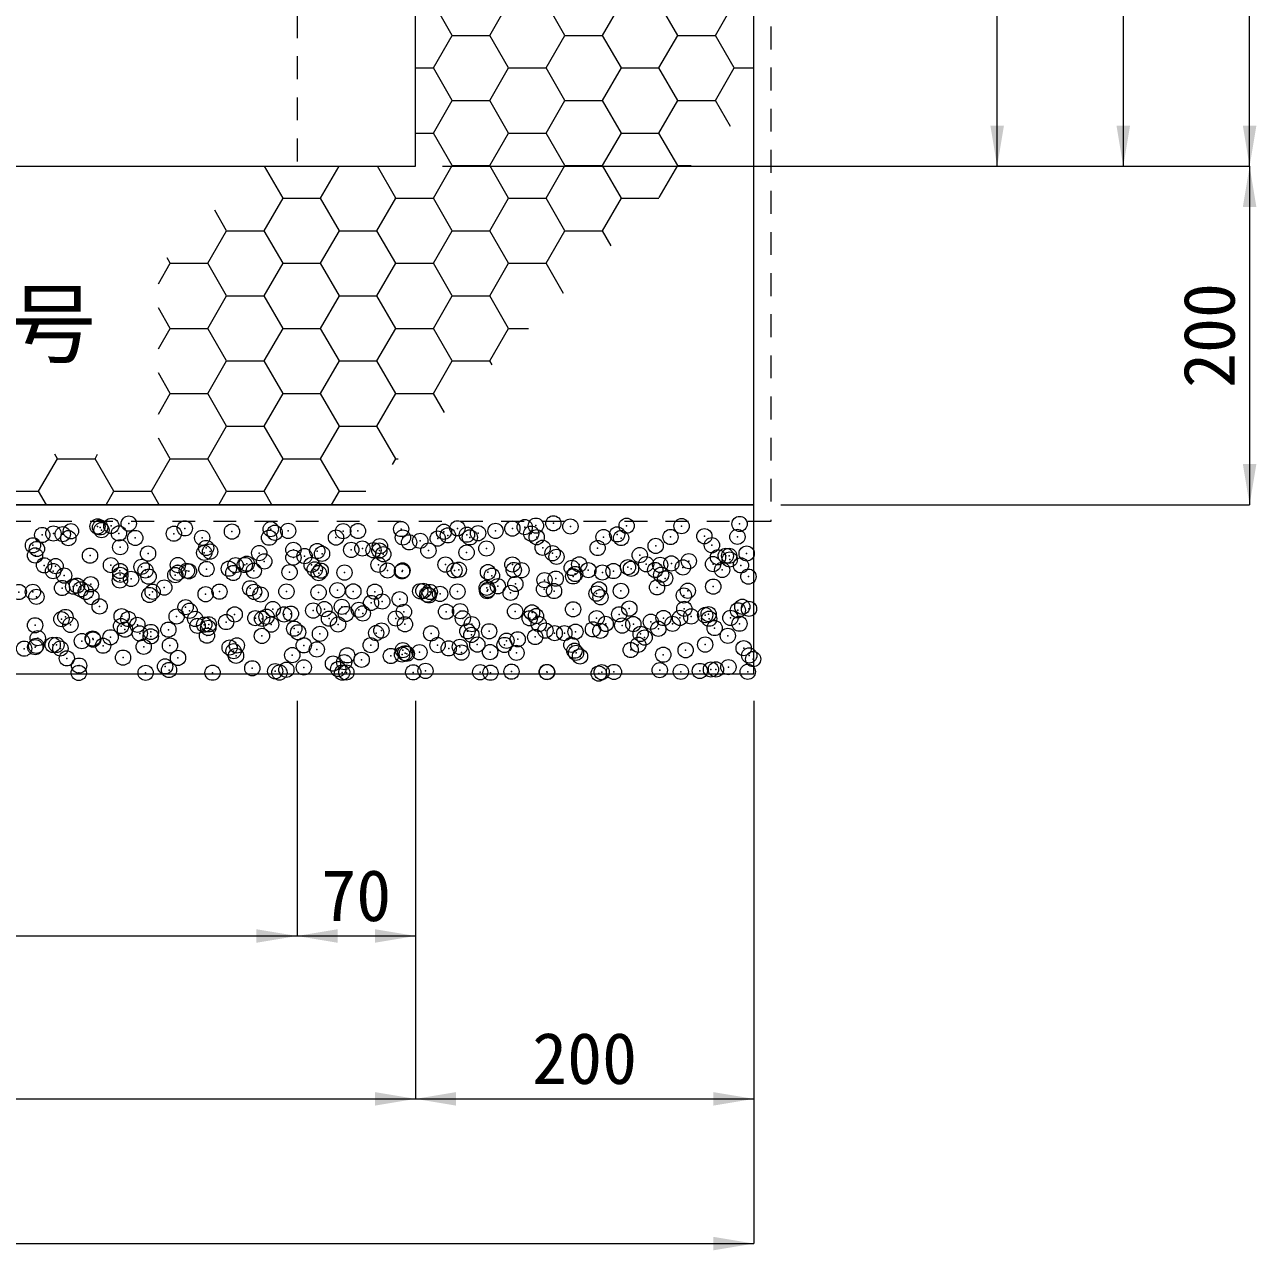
# Model space of a CAD drawing. Units: millimetres at full size. Extents: x 40781 to 122968, y -21714 to -2620.
# Drawn here: x 75690 to 76418, y -7378 to -6653 of the extents above; entities that cross this region are included whole.
import ezdxf
from ezdxf.enums import TextEntityAlignment as Align

# ---------------------------------------------------------------- set-up
doc = ezdxf.new("R2010")
doc.units = ezdxf.units.MM
doc.header["$LTSCALE"] = 18
doc.header["$PDMODE"] = 32
doc.header["$PDSIZE"] = 9
doc.linetypes.add('USER2', pattern=[1.35, 0.75, -0.6])
for name, color, linetype, lineweight in [('ハッチング', 7, 'Continuous', 5), ('寸法線', 7, 'Continuous', 9), ('本体', 2, 'Continuous', 13)]:
    doc.layers.add(name, color=color, linetype=linetype, lineweight=lineweight)
doc.styles.add('ＭＳ ゴシック', font='')
doc.styles.get('ＭＳ ゴシック').set_extended_font_data('MS Gothic')

# ---------------------------------------------------------------- blocks, each defined once
blk = doc.blocks.new('filled_arrow')
at = {"color": 0, "linetype": 'Continuous', "lineweight": -2}
blk.add_solid([(7.5, 1.25), (0, 0), (7.5, -1.25)], dxfattribs=at)

msp = doc.modelspace()

# ---------------------------------------------------------------- linework, layer by layer
at = {"layer": 'ハッチング'}
for p, q in [((75942.82, -6659.61), (75931.71, -6640.36)), ((75965.05, -6659.61), (75976.16, -6640.36)), ((76009.5, -6659.61), (75998.39, -6640.36)), ((76031.72, -6659.61), (76042.84, -6640.36)), ((76076.17, -6659.61), (76065.06, -6640.36)), ((76098.4, -6659.61), (76109.51, -6640.36)), ((75931.71, -6678.85), (75942.82, -6659.61)), ((75942.82, -6659.61), (75965.05, -6659.61)), ((75976.16, -6678.85), (75965.05, -6659.61)), ((75998.39, -6678.85), (76009.5, -6659.61)), ((76009.5, -6659.61), (76031.73, -6659.61)), ((76042.84, -6678.85), (76031.72, -6659.61)), ((76065.06, -6678.85), (76076.17, -6659.61)), ((76076.18, -6659.61), (76098.4, -6659.61)), ((76109.51, -6678.85), (76098.4, -6659.61)), ((75921.1, -6678.85), (75931.71, -6678.85)), ((75942.82, -6698.1), (75931.71, -6678.85)), ((75965.05, -6698.1), (75976.16, -6678.85)), ((75976.16, -6678.85), (75998.39, -6678.85)), ((76009.5, -6698.1), (75998.39, -6678.85)), ((76031.72, -6698.1), (76042.84, -6678.85)), ((76042.84, -6678.85), (76065.06, -6678.85)), ((76076.17, -6698.1), (76065.06, -6678.85)), ((76098.4, -6698.1), (76109.51, -6678.85)), ((76109.51, -6678.85), (76121.1, -6678.85)), ((75931.71, -6717.35), (75942.82, -6698.1)), ((75942.82, -6698.1), (75965.05, -6698.1)), ((75976.16, -6717.35), (75965.05, -6698.1)), ((75998.39, -6717.35), (76009.5, -6698.1)), ((76009.5, -6698.1), (76031.73, -6698.1)), ((76042.84, -6717.35), (76031.72, -6698.1)), ((76065.06, -6717.35), (76076.17, -6698.1)), ((76076.18, -6698.1), (76098.4, -6698.1)), ((76107.28, -6713.48), (76098.4, -6698.1)), ((75921.1, -6717.35), (75931.71, -6717.35)), ((75942.82, -6736.6), (75931.71, -6717.35)), ((75965.05, -6736.59), (75976.16, -6717.35)), ((75976.16, -6717.35), (75998.39, -6717.35)), ((76009.5, -6736.6), (75998.39, -6717.35)), ((76031.72, -6736.59), (76042.84, -6717.35)), ((76042.84, -6717.35), (76065.06, -6717.35)), ((76076.17, -6736.6), (76065.06, -6717.35)), ((75842.81, -6755.84), (75831.93, -6737)), ((75865.04, -6755.84), (75875.92, -6737)), ((75909.49, -6755.84), (75898.61, -6737)), ((75931.71, -6755.84), (75942.82, -6736.59)), ((75942.82, -6736.6), (75965.05, -6736.6)), ((75976.16, -6755.84), (75965.05, -6736.6)), ((75998.39, -6755.84), (76009.5, -6736.59)), ((76009.5, -6736.6), (76031.73, -6736.6)), ((76042.84, -6755.84), (76031.72, -6736.6)), ((76065.26, -6755.5), (76076.17, -6736.59)), ((76076.18, -6736.6), (76084.17, -6736.6)), ((75831.7, -6775.09), (75842.81, -6755.84)), ((75842.81, -6755.84), (75865.04, -6755.84)), ((75876.15, -6775.09), (75865.04, -6755.84)), ((75898.37, -6775.09), (75909.49, -6755.84)), ((75909.49, -6755.84), (75931.71, -6755.84)), ((75942.82, -6775.09), (75931.71, -6755.84)), ((75965.05, -6775.09), (75976.16, -6755.84)), ((75976.16, -6755.84), (75998.39, -6755.84)), ((76009.5, -6775.09), (75998.39, -6755.84)), ((76031.72, -6775.09), (76042.84, -6755.84)), ((76042.84, -6755.84), (76064.92, -6755.84)), ((75809.47, -6775.09), (75802.43, -6762.89)), ((75798.36, -6794.34), (75809.47, -6775.09)), ((75809.48, -6775.09), (75831.7, -6775.09)), ((75842.81, -6794.34), (75831.7, -6775.09)), ((75865.04, -6794.34), (75876.15, -6775.09)), ((75876.15, -6775.09), (75898.38, -6775.09)), ((75909.49, -6794.34), (75898.37, -6775.09)), ((75931.71, -6794.34), (75942.82, -6775.09)), ((75942.82, -6775.09), (75965.05, -6775.09)), ((75976.16, -6794.34), (75965.05, -6775.09)), ((75998.39, -6794.34), (76009.5, -6775.09)), ((76009.5, -6775.09), (76031.73, -6775.09)), ((76036.83, -6783.93), (76031.72, -6775.09)), ((75776.14, -6794.34), (75774.25, -6791.07)), ((75769.12, -6806.5), (75776.14, -6794.34)), ((75776.14, -6794.34), (75798.36, -6794.34)), ((75809.47, -6813.58), (75798.36, -6794.34)), ((75831.7, -6813.58), (75842.81, -6794.34)), ((75842.81, -6794.34), (75865.04, -6794.34)), ((75876.15, -6813.58), (75865.04, -6794.34)), ((75898.37, -6813.58), (75909.49, -6794.34)), ((75909.49, -6794.34), (75931.71, -6794.34)), ((75942.82, -6813.58), (75931.71, -6794.34)), ((75965.05, -6813.58), (75976.16, -6794.34)), ((75976.16, -6794.34), (75998.39, -6794.34)), ((76008.65, -6812.11), (75998.39, -6794.34)), ((75798.36, -6832.83), (75809.47, -6813.58)), ((75809.48, -6813.58), (75831.7, -6813.58)), ((75842.81, -6832.83), (75831.7, -6813.58)), ((75865.04, -6832.83), (75876.15, -6813.58)), ((75876.15, -6813.58), (75898.38, -6813.58)), ((75909.49, -6832.83), (75898.37, -6813.58)), ((75931.71, -6832.83), (75942.82, -6813.58)), ((75942.82, -6813.58), (75965.05, -6813.58)), ((75976.16, -6832.83), (75965.05, -6813.58)), ((75776.14, -6832.83), (75769.12, -6820.67)), ((75769.12, -6844.99), (75776.14, -6832.83)), ((75776.14, -6832.83), (75798.36, -6832.83)), ((75809.47, -6852.08), (75798.36, -6832.83)), ((75831.7, -6852.08), (75842.81, -6832.83)), ((75842.81, -6832.83), (75865.04, -6832.83)), ((75876.15, -6852.08), (75865.04, -6832.83)), ((75898.37, -6852.08), (75909.49, -6832.83)), ((75909.49, -6832.83), (75931.71, -6832.83)), ((75942.82, -6852.08), (75931.71, -6832.83)), ((75965.05, -6852.08), (75976.16, -6832.83)), ((75976.16, -6832.83), (75987.93, -6832.83)), ((75798.36, -6871.33), (75809.47, -6852.08)), ((75809.48, -6852.08), (75831.7, -6852.08)), ((75842.81, -6871.33), (75831.7, -6852.08)), ((75865.04, -6871.33), (75876.15, -6852.08)), ((75876.15, -6852.08), (75898.38, -6852.08)), ((75909.49, -6871.33), (75898.37, -6852.08)), ((75931.71, -6871.33), (75942.82, -6852.08)), ((75942.82, -6852.08), (75965.05, -6852.08)), ((75966.38, -6854.38), (75965.05, -6852.08)), ((75776.14, -6871.33), (75769.12, -6859.17)), ((75769.12, -6883.49), (75776.14, -6871.33)), ((75776.14, -6871.33), (75798.36, -6871.33)), ((75809.47, -6890.57), (75798.36, -6871.33)), ((75831.7, -6890.57), (75842.81, -6871.33)), ((75842.81, -6871.33), (75865.04, -6871.33)), ((75876.15, -6890.57), (75865.04, -6871.33)), ((75898.37, -6890.57), (75909.49, -6871.33)), ((75909.49, -6871.33), (75931.71, -6871.33)), ((75938.2, -6882.56), (75931.71, -6871.33)), ((75798.36, -6909.82), (75809.47, -6890.57)), ((75809.48, -6890.57), (75831.7, -6890.57)), ((75842.81, -6909.82), (75831.7, -6890.57)), ((75865.04, -6909.82), (75876.15, -6890.57)), ((75876.15, -6890.57), (75898.38, -6890.57)), ((75909.49, -6909.82), (75898.37, -6890.57)), ((75776.14, -6909.82), (75769.12, -6897.66)), ((75698.35, -6929.07), (75709.46, -6909.82)), ((75709.46, -6909.82), (75707.91, -6907.14)), ((75709.46, -6909.82), (75731.69, -6909.82)), ((75731.69, -6909.82), (75733.24, -6907.14)), ((75742.8, -6929.07), (75731.69, -6909.82)), ((75765.02, -6929.07), (75776.14, -6909.82)), ((75776.14, -6909.82), (75798.36, -6909.82)), ((75809.47, -6929.07), (75798.36, -6909.82)), ((75831.7, -6929.07), (75842.81, -6909.82)), ((75842.81, -6909.82), (75865.04, -6909.82)), ((75876.15, -6929.07), (75865.04, -6909.82)), ((75907.5, -6913.26), (75909.49, -6909.82)), ((75909.49, -6909.82), (75910.94, -6909.82)), ((75676.12, -6929.07), (75698.35, -6929.07)), ((75702.93, -6937), (75698.35, -6929.07)), ((75738.22, -6937), (75742.8, -6929.07)), ((75742.8, -6929.07), (75765.02, -6929.07)), ((75769.6, -6937), (75765.02, -6929.07)), ((75804.9, -6937), (75809.47, -6929.07)), ((75809.48, -6929.07), (75831.7, -6929.07)), ((75836.28, -6937), (75831.7, -6929.07)), ((75871.57, -6937), (75876.15, -6929.07)), ((75876.15, -6929.07), (75891.69, -6929.07))]:
    msp.add_line(p, q, dxfattribs=at)
at = {"layer": 'ハッチング', "linetype": 'USER2', "lineweight": 9}
msp.add_lwpolyline([(75921.1, -6217), (76131.1, -6217), (76131.1, -6947), (74971.1, -6947), (74971.1, -6217), (75181.1, -6217)], dxfattribs=at)
at = {"layer": 'ハッチング', "lineweight": 20}
msp.add_lwpolyline([(75181.1, -6227), (74981.1, -6227), (74981.1, -6937), (76121.1, -6937), (76121.1, -6227), (75921.1, -6227)], dxfattribs=at)
msp.add_lwpolyline([(74981.1, -7037), (76121.1, -7037), (76121.1, -6937), (74981.1, -6937)], close=True, dxfattribs=at)
at = {"layer": 'ハッチング'}
for p in [(75733.17, -6949.87), (75734.69, -6950.42), (75741.3, -6949.55), (75751.63, -6948.19), (75985.7, -6950.26), (75992.31, -6949.39), (76002.63, -6948.03), (76012.7, -6949.91), (76045.94, -6949.48), (76078.43, -6949.64), (76112.73, -6948.4), (75700.5, -6954.92), (75707.11, -6954.05), (75712.6, -6954.42), (75715.93, -6956.75), (75717.44, -6952.69), (75735.51, -6952.02), (75745.84, -6953.99), (75755.48, -6956.68), (75778.33, -6954.15), (75784.74, -6951), (75795.03, -6956.6), (75812.63, -6952.91), (75834.58, -6956.53), (75835.56, -6951.43), (75837.9, -6953.58), (75845.88, -6952.49), (75874.13, -6956.46), (75878.36, -6952.65), (75887.13, -6952.56), (75912.67, -6951.41), (75913.68, -6956.39), (75934.26, -6957.03), (75937.95, -6952.99), (75940.29, -6955.14), (75945.91, -6950.99), (75951.51, -6954.76), (75953.23, -6956.32), (75958.12, -6953.89), (75968.45, -6952.53), (75978.4, -6951.14), (75989.51, -6954.12), (75992.77, -6956.24), (76032.32, -6956.17), (76040.33, -6954.55), (76042.67, -6956.7), (76071.87, -6956.1), (76091.9, -6955.68), (76111.42, -6956.03), (75695, -6961.02), (75697.34, -6963.17), (75746.56, -6962.14), (75797.38, -6962.58), (75799.72, -6964.73), (75848.95, -6963.7), (75863.05, -6964.4), (75883.14, -6963.76), (75889.75, -6962.89), (75896.29, -6963.97), (75899.77, -6964.14), (75900.08, -6961.53), (75917.33, -6959.26), (75923.94, -6958.39), (75928.78, -6964.13), (75951.34, -6965.26), (75963.08, -6962.89), (75996.33, -6962.47), (76028.81, -6962.63), (76063.11, -6961.39), (76096.36, -6960.97), (75696.23, -6966.98), (75728.72, -6967.14), (75763.02, -6965.9), (75780.65, -6972.71), (75796.26, -6965.48), (75820.2, -6972.64), (75821.38, -6971.89), (75828.75, -6965.63), (75831.71, -6970.53), (75848.96, -6968.26), (75855.57, -6967.39), (75859.75, -6972.57), (75865.89, -6966.03), (75899.3, -6972.5), (75902.11, -6966.28), (75938.85, -6972.42), (75978.4, -6972.35), (76002.15, -6965.7), (76004.49, -6967.84), (76017.95, -6972.28), (76053.72, -6966.82), (76057.5, -6972.21), (76065.78, -6972.6), (76072.39, -6971.73), (76082.71, -6970.37), (76097.04, -6972.14), (76099.96, -6968.1), (76104.54, -6967.26), (76106.57, -6967.23), (76106.88, -6969.4), (76116.9, -6965.87), (75701.55, -6972.86), (75706.9, -6976.27), (75708.39, -6973.29), (75713.4, -6978.89), (75741.1, -6972.78), (75746.45, -6976.2), (75746.64, -6978.47), (75759.2, -6973.73), (75761.54, -6975.87), (75763.33, -6979.53), (75779.13, -6978.62), (75780.58, -6977.26), (75786, -6976.12), (75787.2, -6976.39), (75797.52, -6975.03), (75810.77, -6974.85), (75813.43, -6977.39), (75814.77, -6972.76), (75825.55, -6976.05), (75846.68, -6976.96), (75861.59, -6975.29), (75863.93, -6977.43), (75865.1, -6975.98), (75879.16, -6977.12), (75904.65, -6975.91), (75913.16, -6976.41), (75913.47, -6975.88), (75944.2, -6975.84), (75946.71, -6975.46), (75963.98, -6976.85), (75966.32, -6978.99), (75979.2, -6975.61), (75983.75, -6975.76), (76013.5, -6974.38), (76014.34, -6979.37), (76015.54, -6977.97), (76023.3, -6975.69), (76031.59, -6977.1), (76038.2, -6976.23), (76046.74, -6973.95), (76048.53, -6974.87), (76062.85, -6975.62), (76066.36, -6978.4), (76079.23, -6974.11), (76102.4, -6975.55), (76113.53, -6972.87), (76117.93, -6979.53), (75712.21, -6986.26), (75718.82, -6985.39), (75721.03, -6984.87), (75723.37, -6987.02), (75729.15, -6984.04), (75746.4, -6981.76), (75753.01, -6980.89), (75772.59, -6986), (75823.41, -6986.43), (75963.22, -6986.1), (75969.83, -6985.23), (75980.16, -6983.87), (75997.13, -6986.94), (75997.41, -6981.6), (76004.02, -6980.73), (76029.61, -6987.1), (76063.91, -6985.86), (76068.7, -6980.55), (76097.16, -6985.44), (75686.63, -6988.62), (75694.96, -6988.54), (75697.03, -6991.45), (75726.18, -6988.55), (75729.52, -6991.61), (75763.82, -6990.37), (75765.73, -6988.48), (75797.06, -6989.95), (75805.28, -6988.41), (75825.75, -6988.58), (75829.55, -6990.1), (75844.83, -6988.33), (75863.85, -6988.87), (75874.98, -6987.56), (75884.38, -6988.26), (75897.09, -6988.44), (75901.46, -6994.23), (75911.79, -6992.87), (75923.93, -6988.19), (75925.8, -6987.99), (75928.14, -6990.14), (75929.04, -6990.6), (75929.58, -6988.6), (75935.65, -6989.73), (75945.97, -6988.37), (75963.48, -6988.12), (75963.88, -6987.36), (75977.37, -6989.11), (76003.03, -6988.05), (76028.18, -6989.55), (76030.52, -6991.7), (76042.58, -6987.98), (76079.75, -6990.67), (76082.13, -6987.9), (75734.42, -6997.14), (75785.23, -6997.58), (75787.57, -6999.72), (75814.23, -7001.86), (75836.8, -6998.7), (75843.42, -7001.87), (75847.48, -7001.43), (75860.67, -6999.6), (75867.28, -6998.73), (75877.6, -6997.37), (75879.96, -7001.59), (75887.62, -6999.14), (75889.96, -7001.28), (75894.85, -6995.1), (75914.27, -7000.35), (75939.19, -7000.26), (75947.51, -6999.93), (75980, -7000.08), (75990.01, -7000.7), (76014.3, -6998.85), (76041.57, -7001.82), (76047.54, -6998.42), (76080.03, -6998.58), (76094.42, -7001.71), (76111.67, -6999.44), (76114.33, -6997.34), (76118.28, -6998.57), (75696.24, -7008.29), (75711.81, -7004.66), (75714.2, -7003.36), (75717.16, -7008.07), (75747.06, -7008.73), (75747.44, -7002.94), (75751.36, -7004.59), (75756.71, -7008), (75779.93, -7003.09), (75790.9, -7004.51), (75792.29, -7008.6), (75796.26, -7007.93), (75798.9, -7007.73), (75809.23, -7006.37), (75826.48, -7004.1), (75830.45, -7004.44), (75833.09, -7003.23), (75835.81, -7007.85), (75870, -7004.37), (75875.36, -7007.78), (75909.55, -7004.3), (75914.91, -7007.71), (75949.1, -7004.23), (75954.46, -7007.64), (75988.65, -7004.15), (75992.35, -7002.84), (75994.01, -7007.57), (76028.2, -7004.08), (76033.56, -7007.49), (76043.3, -7008.44), (76049.91, -7007.57), (76060.24, -7006.21), (76067.75, -7004.01), (76073.11, -7007.42), (76077.49, -7003.94), (76084.1, -7003.07), (76092.39, -7002.26), (76094.73, -7004.4), (76107.3, -7003.94), (76112.66, -7007.35), (75697.83, -7015.92), (75730.32, -7016.08), (75740.86, -7015.38), (75749.4, -7010.87), (75758.11, -7013.1), (75764.62, -7014.84), (75764.72, -7012.23), (75775.04, -7010.88), (75797.86, -7014.42), (75798.62, -7009.85), (75830.35, -7014.58), (75849.44, -7010.28), (75851.78, -7012.43), (75864.65, -7013.34), (75897.89, -7012.92), (75901.01, -7011.41), (75930.38, -7013.07), (75951.83, -7011.84), (75954.17, -7013.99), (75964.68, -7011.84), (75991.87, -7015.21), (75997.93, -7011.41), (76003.4, -7012.97), (76009.12, -7012.94), (76015.73, -7012.07), (76026.05, -7010.71), (76030.41, -7011.57), (76054.21, -7013.4), (76056.56, -7015.55), (76064.71, -7010.33), (76097.96, -7009.91), (76105.78, -7014.53), (75689.74, -7022.11), (75696.35, -7021.24), (75696.89, -7020.42), (75706.67, -7019.88), (75708.88, -7019.87), (75711.22, -7022.02), (75723.92, -7017.61), (75730.53, -7016.74), (75736.44, -7020.35), (75760.45, -7020.99), (75775.99, -7020.28), (75811.26, -7021.43), (75813.61, -7023.58), (75815.54, -7020.21), (75855.09, -7020.14), (75862.83, -7022.55), (75894.64, -7020.06), (75913.65, -7022.99), (75934.19, -7019.99), (75940.75, -7021.94), (75947.36, -7021.07), (75957.68, -7019.71), (75973.74, -7019.92), (75974.93, -7017.44), (75981.54, -7016.57), (76013.29, -7019.85), (76015.1, -7023.32), (76048.34, -7022.89), (76052.84, -7019.78), (76080.83, -7023.05), (76092.39, -7019.71), (76115.13, -7021.81), (75715, -7027.83), (75748.24, -7027.41), (75780.73, -7027.56), (75815.03, -7026.33), (75848.28, -7025.9), (75872.37, -7030.94), (75878.99, -7030.07), (75880.76, -7026.06), (75889.31, -7028.71), (75906.56, -7026.44), (75913.17, -7025.57), (75915.07, -7024.82), (75915.99, -7025.14), (75923.5, -7024.21), (75948.31, -7024.4), (75965.22, -7024.11), (75980.8, -7024.55), (76016.04, -7024.55), (76018.38, -7026.7), (76067.6, -7025.67), (76118.42, -7026.11), (76120.76, -7028.25), (75722.06, -7036.46), (75722.27, -7032.14), (75761.61, -7036.39), (75773.09, -7032.58), (75775.43, -7034.72), (75801.16, -7036.32), (75824.65, -7033.7), (75838.19, -7035.44), (75840.71, -7036.24), (75844.8, -7034.57), (75855.12, -7033.21), (75875.47, -7034.14), (75877.81, -7036.28), (75880.26, -7036.17), (75919.81, -7036.1), (75927.04, -7035.26), (75959.36, -7036.03), (75965.48, -7036.31), (75977.86, -7035.7), (75998.73, -7035.88), (75998.91, -7035.96), (76029.43, -7036.82), (76031.21, -7036.04), (76038.46, -7035.88), (76065.51, -7034.8), (76078.01, -7035.81), (76089.2, -7035.28), (76095.81, -7034.41), (76098.76, -7034.38), (76106.13, -7033.05), (76117.56, -7035.74)]:
    msp.add_point(p, dxfattribs=at)
at = {"layer": '寸法線'}
for p, q in [((76414.21, -6737), (76414.21, -5978)), ((76339.53, -6037), (76339.53, -6737)), ((76264.98, -6737), (76264.98, -6227)), ((75937.1, -6737), (76339.53, -6737)), ((75937.1, -6737), (76414.21, -6737)), ((75937.1, -6737), (76264.98, -6737)), ((75937.1, -6737), (76414.21, -6737)), ((76414.21, -6737), (76414.21, -6937)), ((76137.1, -6937), (76414.21, -6937)), ((75851.1, -7053), (75851.1, -7191.92)), ((75851.1, -7053), (75851.1, -7191.92)), ((75921.1, -7053), (75921.1, -7288.19)), ((75921.1, -7053), (75921.1, -7288.19)), ((75921.1, -7053), (75921.1, -7191.92)), ((76121.1, -7053), (76121.1, -7288.19)), ((76121.1, -7053), (76121.1, -7373.73)), ((75251.1, -7191.92), (75851.1, -7191.92)), ((75851.1, -7191.92), (75921.1, -7191.92)), ((75181.1, -7288.19), (75921.1, -7288.19)), ((75921.1, -7288.19), (76121.1, -7288.19)), ((74981.1, -7373.73), (76121.1, -7373.73))]:
    msp.add_line(p, q, dxfattribs=at)
at = {"layer": '本体', "linetype": 'USER2'}
msp.add_line((75851.1, -6040.21), (75851.1, -6737), dxfattribs=at)
at = {"layer": '本体'}
msp.add_lwpolyline([(75118.6, -6102), (75181.1, -6167), (75181.1, -6737), (75921.1, -6737), (75921.1, -6167), (75983.6, -6102)], dxfattribs=at)

# ---------------------------------------------------------------- block references
at = {"layer": '寸法線', "xscale": 3.2, "yscale": 3.2}
for p, rotation in [((76264.98, -6737), 90), ((76339.53, -6737), 90), ((76414.21, -6737), 90), ((76414.21, -6737), 270), ((76414.21, -6937), 90), ((75851.1, -7191.92), 180), ((75921.1, -7191.92), 180), ((75921.1, -7288.19), 180), ((76121.1, -7288.19), 180), ((76121.1, -7373.73), 180)]:
    msp.add_blockref('filled_arrow', p, dxfattribs=dict(at, rotation=rotation))
for p in [(75851.1, -7191.92), (75921.1, -7288.19)]:
    msp.add_blockref('filled_arrow', p, dxfattribs=at)

# ---------------------------------------------------------------- texts
at = {"layer": 'ハッチング', "style": 'ＭＳ ゴシック'}
msp.add_text('（4号または5号', height=37.98, dxfattribs=at).set_placement((75369.8, -6811.1), align=Align.TOP_LEFT)
at = {"layer": '寸法線', "style": 'ＭＳ ゴシック'}
msp.add_text('200', height=30.38, rotation=90, dxfattribs=at).set_placement((76390.21, -6837), align=Align.MIDDLE_CENTER)
for s, p in [('70', (75886.1, -7167.92)), ('200', (76021.1, -7264.19))]:
    msp.add_text(s, height=30.38, dxfattribs=at).set_placement(p, align=Align.MIDDLE_CENTER)

doc.saveas('drawing.dxf')
